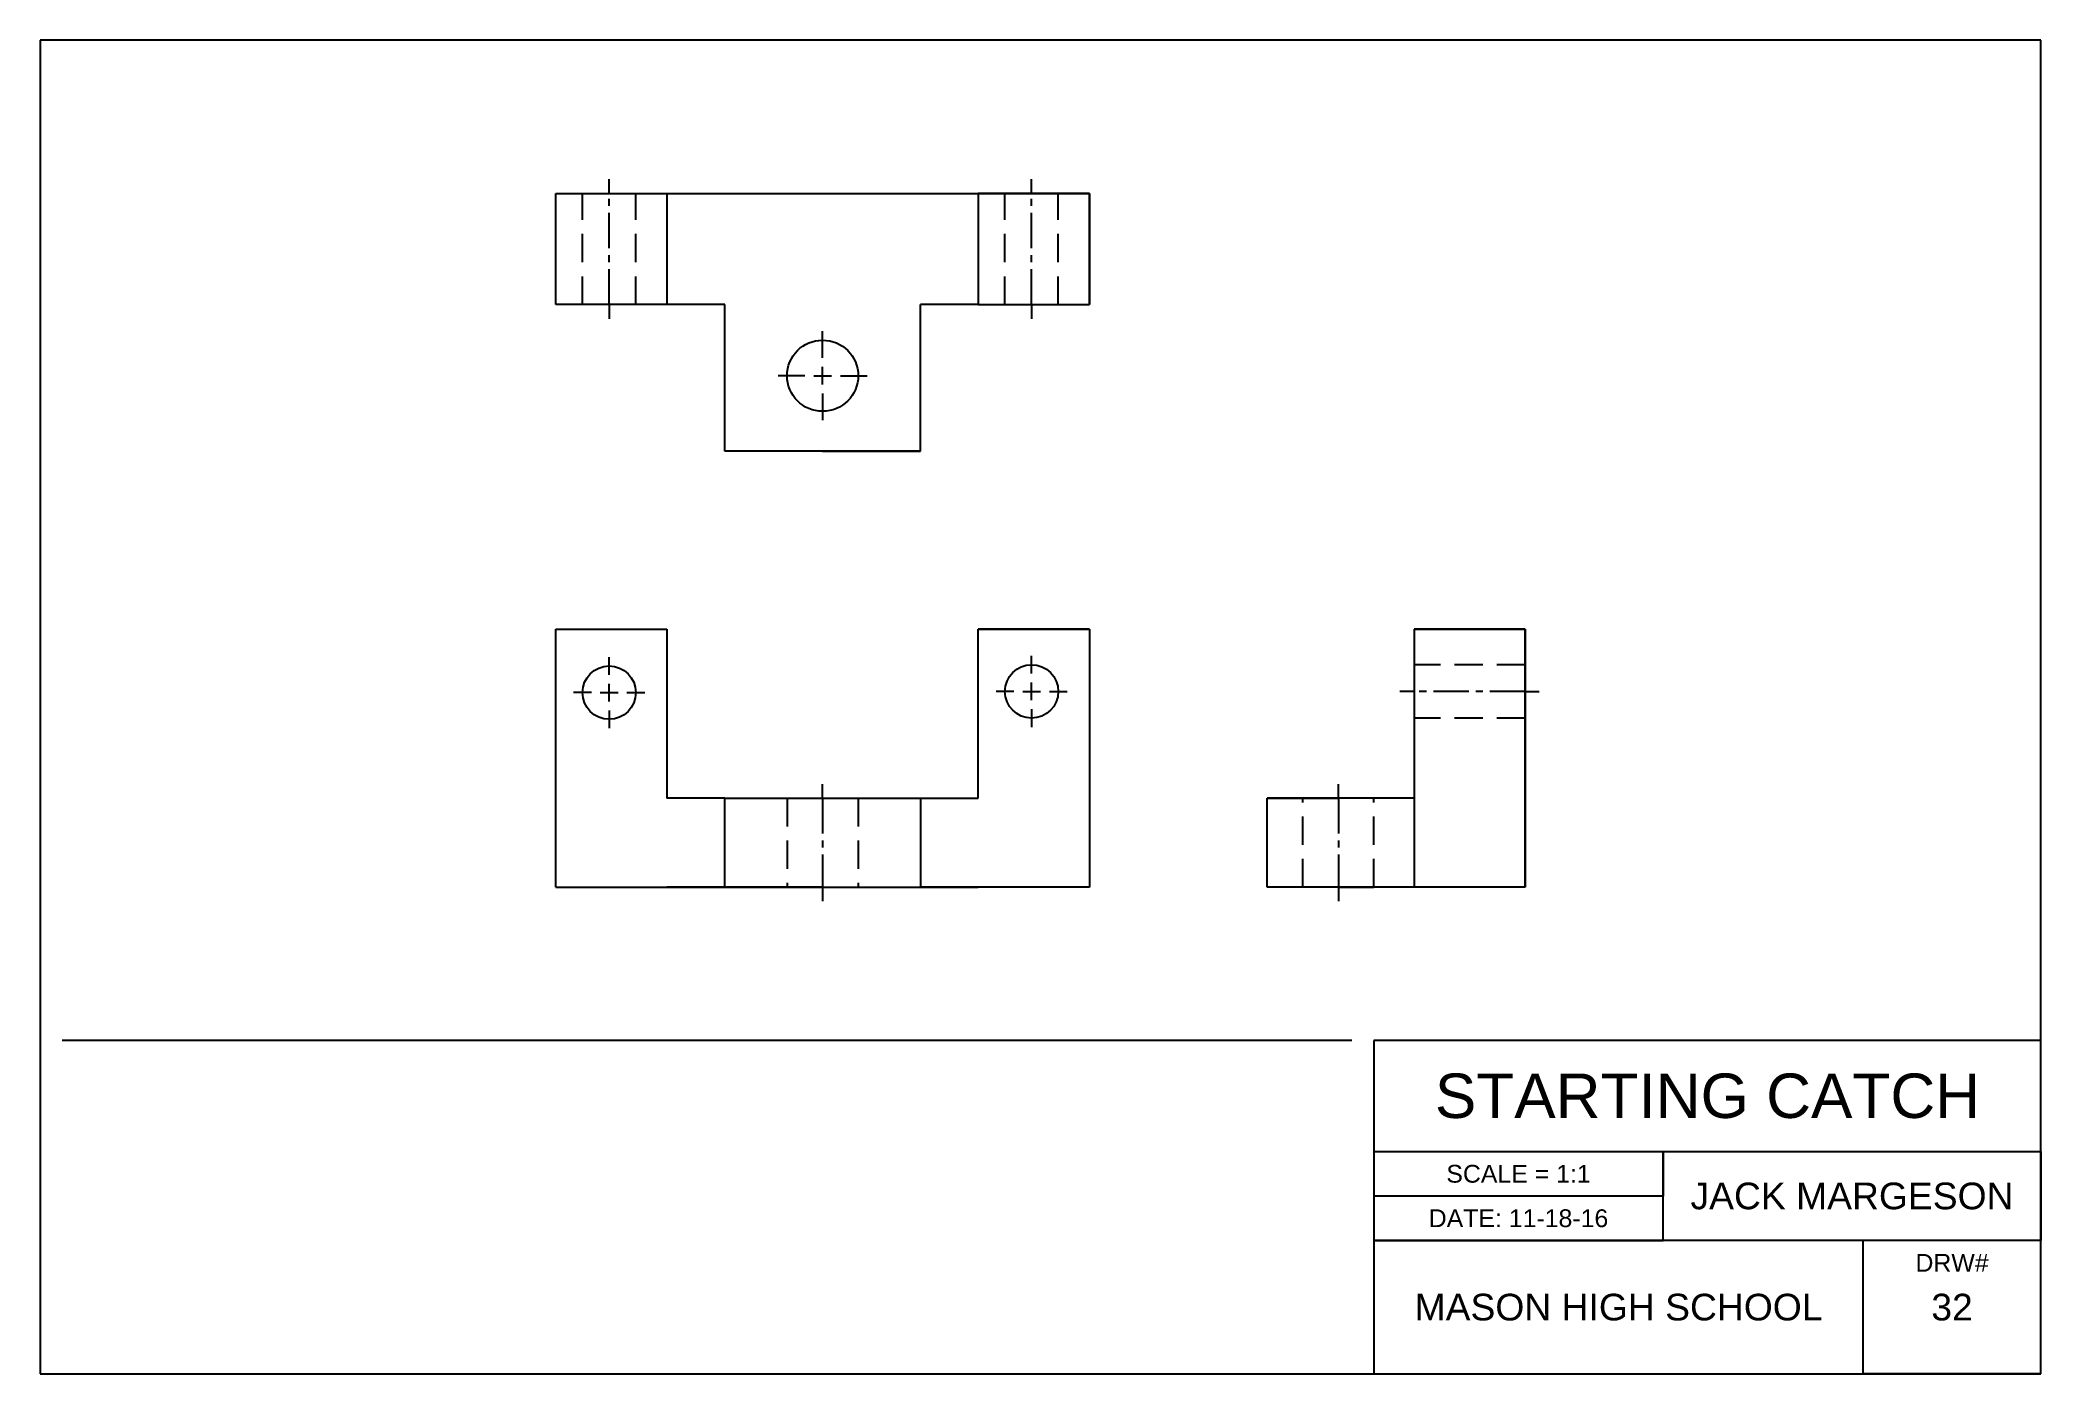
# Model space of a CAD drawing. Header units: millimetres. Extents: x 0 to 450, y 0 to 300.
import ezdxf

# ---------------------------------------------------------------- set-up
doc = ezdxf.new("R2010")
doc.units = ezdxf.units.MM
doc.linetypes.add('CENTER', pattern=[50.8, 31.75, -6.35, 6.35, -6.35])
doc.linetypes.add('HIDDEN', pattern=[9.525, 6.35, -3.175])
doc.styles.get("Standard").update_dxf_attribs({"font": 'arial.ttf'})

msp = doc.modelspace()

# ---------------------------------------------------------------- linework, layer by layer
for p, q in [((450, 300), (0, 300)), ((0, 300), (0, 0)), ((450, 0), (450, 300)), ((116, 265.5), (236, 265.5)), ((116, 240.5), (116, 265.5)), ((116, 265.5), (141, 265.5)), ((116, 240.5), (116, 265.5)), ((141, 265.5), (141, 240.5)), ((141, 265.5), (211, 265.5)), ((236, 265.5), (211, 265.5)), ((211, 265.5), (211, 240.5)), ((236, 265.5), (236, 240.5)), ((236, 240.5), (236, 265.5)), ((141, 240.5), (116, 240.5)), ((154, 240.5), (141, 240.5)), ((154, 207.5), (154, 240.5)), ((211, 240.5), (198, 240.5)), ((198, 207.5), (198, 240.5)), ((211, 240.5), (236, 240.5)), ((198, 207.5), (154, 207.5)), ((176, 207.5), (154, 207.5)), ((176, 207.5), (198, 207.5)), ((116, 167.5), (141, 167.5)), ((116, 109.5), (116, 167.5)), ((116, 167.5), (141, 167.5)), ((116, 109.5), (116, 167.5)), ((141, 167.5), (141, 129.5)), ((211, 129.5), (211, 167.5)), ((236, 167.5), (211, 167.5)), ((211, 167.5), (236, 167.5)), ((236, 167.5), (236, 109.5)), ((236, 167.5), (236, 109.5)), ((309, 167.5), (334, 167.5)), ((334, 167.5), (309, 167.5)), ((309, 167.5), (309, 129.5)), ((334, 167.5), (334, 109.5)), ((334, 109.5), (334, 167.5)), ((154, 129.5), (141, 129.5)), ((154, 109.5), (154, 129.5)), ((154, 129.5), (198, 129.5)), ((198, 129.5), (198, 109.5)), ((198, 129.5), (211, 129.5)), ((276, 109.5), (276, 129.5)), ((309, 129.5), (276, 129.5)), ((276, 129.5), (292, 129.5)), ((309, 129.5), (309, 109.5)), ((116, 109.5), (141, 109.5)), ((116, 109.5), (176, 109.5)), ((141, 109.5), (211, 109.5)), ((154, 109.5), (141, 109.5)), ((176, 109.5), (154, 109.5)), ((176, 109.5), (154, 109.5)), ((176, 109.5), (198, 109.5)), ((211, 109.5), (198, 109.5)), ((236, 109.5), (211, 109.5)), ((236, 109.5), (211, 109.5)), ((334, 109.5), (276, 109.5)), ((292, 109.5), (284, 109.5)), ((292, 109.5), (300, 109.5)), ((334, 109.5), (309, 109.5)), ((295, 75), (5, 75)), ((450, 75), (300, 75)), ((300, 75), (300, 0)), ((300, 75), (300, 50)), ((450, 0), (450, 75)), ((300, 50), (450, 50)), ((365, 30), (365, 50)), ((365, 50), (365, 40)), ((450, 50), (450, 30)), ((365, 40), (300, 40)), ((450, 30), (300, 30)), ((300, 30), (365, 30)), ((410, 0), (410, 30)), ((0, 0), (450, 0)), ((450, 0), (410, 0))]:
    msp.add_line(p, q)
at = {"color": 250, "linetype": 'HIDDEN'}
for p, q in [((122, 240.5), (122, 265.5)), ((134, 240.5), (134, 265.5)), ((217, 240.5), (217, 265.5)), ((229, 240.5), (229, 265.5)), ((334, 159.5), (309, 159.5)), ((334, 147.5), (309, 147.5)), ((168, 129.5), (168, 109.5)), ((184, 129.5), (184, 109.5)), ((284, 109.5), (284, 129.5)), ((300, 109.5), (300, 129.5))]:
    msp.add_line(p, q, dxfattribs=at)
at = {"color": 3}
for p, q in [((128, 265.5), (128, 268.68)), ((223, 265.5), (223, 268.68)), ((128, 240.5), (128, 237.32)), ((223, 240.5), (223, 237.32)), ((309, 153.5), (305.82, 153.5)), ((334, 153.5), (337.18, 153.5)), ((176, 129.5), (176, 132.68)), ((292, 129.5), (292, 132.68)), ((176, 109.5), (176, 106.33)), ((292, 109.5), (292, 106.33))]:
    msp.add_line(p, q, dxfattribs=at)
at = {"color": 3, "linetype": 'CENTER', "ltscale": 0.25}
for p, q in [((128, 240.5), (128, 265.5)), ((223, 240.5), (223, 265.5)), ((334, 153.5), (309, 153.5)), ((176, 129.5), (176, 109.5)), ((292, 129.5), (292, 109.5))]:
    msp.add_line(p, q, dxfattribs=at)
at = {"color": 3, "ltscale": 0.25}
for p, q in [((176, 228.5), (176, 234.5)), ((176, 222.5), (176, 226.5)), ((172, 224.5), (166, 224.5)), ((174, 224.5), (178, 224.5)), ((176, 220.5), (176, 214.5)), ((180, 224.5), (186, 224.5)), ((128, 157.24), (128, 161.24)), ((223, 157.5), (223, 161.5)), ((124, 153.24), (120, 153.24)), ((126, 153.24), (130, 153.24)), ((128, 151.24), (128, 155.24)), ((132, 153.24), (136, 153.24)), ((219, 153.5), (215, 153.5)), ((221, 153.5), (225, 153.5)), ((223, 151.5), (223, 155.5)), ((227, 153.5), (231, 153.5)), ((128, 149.24), (128, 145.24)), ((223, 149.5), (223, 145.5))]:
    msp.add_line(p, q, dxfattribs=at)
for centre, radius in [((176, 224.5), 8), ((128, 153.24), 6), ((223, 153.5), 6)]:
    msp.add_circle(centre, radius)

# ---------------------------------------------------------------- texts
for s, width, insert, char_height, attachment_point in [('STARTING CATCH', 150, (375, 62.5), 10, 5), ('SCALE = 1:1', 65, (332.5, 45), 4, 5), ('JACK MARGESON', 85, (407.5, 40), 6, 5), ('DATE: 11-18-16', 65, (332.5, 35), 4, 5), ('DRW#', 40, (430, 27), 4, 2), ('MASON HIGH SCHOOL', 110, (355, 15), 6, 5), ('32', 40, (430, 15), 6, 5)]:
    msp.add_mtext_dynamic_manual_height_columns(s, width=width, gutter_width=12.5, heights=[0], dxfattribs=dict(insert=insert, char_height=char_height, attachment_point=attachment_point))

doc.saveas('drawing.dxf')
